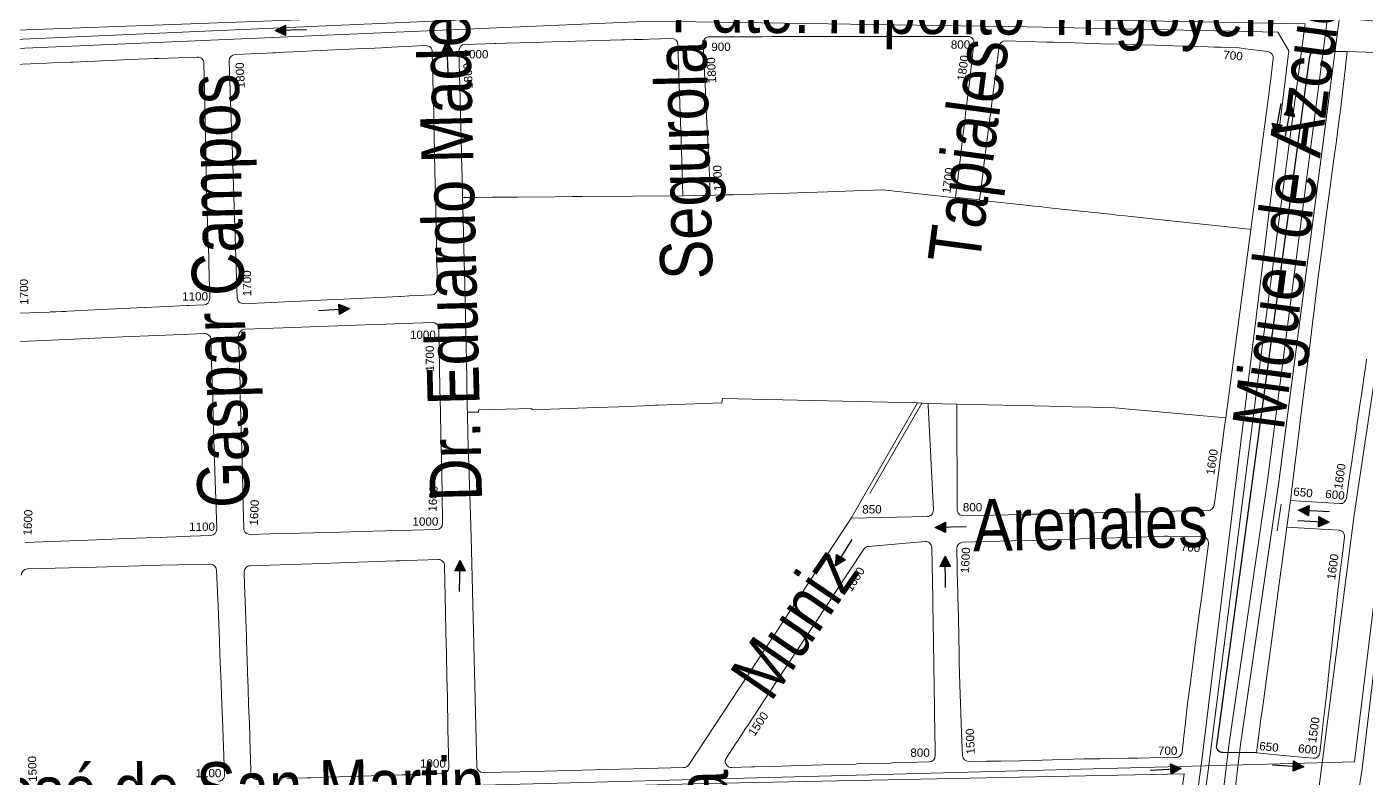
# Model space of a CAD drawing. Header units: millimetres. Extents: x 11558 to 23675, y 49449 to 61482.
# Drawn here: x 20028 to 20671, y 55144 to 55505 of the extents above; entities that cross this region are included whole.
import ezdxf

# ---------------------------------------------------------------- set-up
doc = ezdxf.new("R2010")
doc.units = ezdxf.units.MM
for name, color, linetype in [('0. plano base - nombres calles', 22, 'Continuous'), ('0. Plano Base - PLANO', 254, 'Continuous'), ('0. Plano base - sentido calles', 253, 'Continuous'), ('0. vias del tren', 252, 'VÍAS'), ('7. puesta en valor CC la lucila', 212, 'Continuous'), ('numeración', 7, 'Continuous')]:
    doc.layers.add(name, color=color, linetype=linetype)
for name, color, linetype, true_color in [('Linea 161 ida', 7, 'Continuous', 0xd16b6b), ('linea 161 vuelta', 7, 'Continuous', 0x9d070c), ('Linea 168 IDA', 7, 'Continuous', 0x1a1a1a), ('Linea 168 REGRESO', 7, 'Continuous', 0x330000), ('Linea 21 IDA Ramal G', 7, 'Continuous', 0x001861), ('Linea 29 IDA', 7, 'Continuous', 0xc7c700), ('Linea 29 REGRESO', 7, 'Continuous', 0x004285)]:
    doc.layers.add(name, color=color, linetype=linetype, true_color=true_color)
doc.layers.get('7. puesta en valor CC la lucila').off()
doc.styles.get("Standard").update_dxf_attribs({"font": 'arial.ttf'})
doc.linetypes.add('VÍAS', pattern='A,0.15,[130,ltypeshp.shx,S=0.25,R=0,X=0,Y=0],0.15', length=0.3)

# ---------------------------------------------------------------- blocks, each defined once
blk = doc.blocks.new('MANZANAS')
at = {"layer": '0. Plano Base - PLANO', "color": 0, "linetype": 'VÍAS', "lineweight": 5, "ltscale": 4}
for points in [[(5639680.81, 6180524.12), (5639783.34, 6180236.34), (5639844.87, 6180068.15), (5639892.99, 6179931.31), (5639970.55, 6179718.54), (5640012.4, 6179598.15), (5640038.53, 6179528.43), (5640070.38, 6179443.44), (5640105.27, 6179353.98), (5640144.14, 6179250.82), (5640190.13, 6179111.92), (5640244.32, 6178961.55), (5640284.62, 6178845.33), (5640304.02, 6178789.4), (5640342.62, 6178659.07), (5640375.23, 6178552.57), (5640410.32, 6178437.98), (5640438.99, 6178352.43), (5640472.05, 6178243.02), (5640490.07, 6178183.41), (5640511.79, 6178110.6), (5640554.7, 6177974.19), (5640598.99, 6177822.86), (5640632.34, 6177705.26)], [(5639686.05, 6180526.01), (5639788.58, 6180238.23), (5639850.11, 6180070.03), (5639898.23, 6179933.19), (5639975.79, 6179720.41), (5640017.63, 6179600.04), (5640043.74, 6179530.39), (5640075.58, 6179445.43), (5640110.46, 6179355.97), (5640149.39, 6179252.67), (5640195.39, 6179113.74), (5640249.57, 6178963.4), (5640289.88, 6178847.15), (5640309.32, 6178791.1), (5640347.95, 6178660.67), (5640380.56, 6178554.19), (5640415.62, 6178439.68), (5640444.29, 6178354.11), (5640477.38, 6178244.63), (5640495.4, 6178185.01), (5640517.11, 6178112.23), (5640560.03, 6177975.8), (5640604.34, 6177824.4), (5640637.7, 6177706.78)]]:
    blk.add_lwpolyline(points, dxfattribs=at)
at = {"layer": '0. Plano Base - PLANO', "color": 0, "linetype": 'Continuous', "lineweight": 5}
for points in [[(5639986, 6179792.26), (5639987, 6179789.38), (5639988.29, 6179785.68), (5639988.46, 6179785.2), (5639988.7, 6179784.5), (5639990.58, 6179779.11), (5639991.73, 6179775.79), (5639993.01, 6179772.12), (5639995.22, 6179765.78), (5639996.65, 6179761.68), (5639996.93, 6179760.87), (5639998.62, 6179756.01), (5639999.45, 6179753.64), (5640001.18, 6179748.66), (5640002.03, 6179746.21), (5640005.46, 6179736.38), (5640008.23, 6179728.42, -0.391853), (5640006.6, 6179724.69), (5639991.64, 6179718.15), (5639984.83, 6179715.17), (5639980.19, 6179727.67), (5639977.54, 6179734.8), (5639976.16, 6179738.52), (5639973.89, 6179744.63), (5639970.15, 6179754.71), (5639965.28, 6179767.81), (5639963.56, 6179772.44), (5639961.74, 6179777.34), (5639957.89, 6179787.73), (5639954.45, 6179796.98), (5639953.31, 6179800.06), (5639950.85, 6179806.71), (5639949.98, 6179809.05), (5639947.14, 6179816.71), (5639943.52, 6179826.48), (5639941.04, 6179833.38), (5639939.83, 6179836.74), (5639938.74, 6179839.8), (5639933.55, 6179854.25), (5639927.02, 6179872.42), (5639925.23, 6179877.38), (5639922.95, 6179883.75), (5639918.86, 6179895.12), (5639914.36, 6179906.82), (5639909.68, 6179919.01), (5639925.99, 6179926.84)], [(5639803.89, 6179624.85), (5639806.09, 6179674.96), (5639808.76, 6179676.18), (5639809.31, 6179675.24), (5639834.64, 6179631.93, -0.422554), (5639833.49, 6179627.79), (5639801.43, 6179610.24)], [(5639343.99, 6179618.15), (5639357.64, 6179625.96), (5639359.87, 6179627.24), (5639367.51, 6179631.61), (5639368.66, 6179632.27), (5639395.71, 6179647.78), (5639399.9, 6179650.18), (5639402.39, 6179651.61), (5639404.42, 6179652.75), (5639420.59, 6179661.84, -0.417776), (5639424.69, 6179660.67), (5639434.36, 6179642.96), (5639437.85, 6179636.58), (5639438.94, 6179634.58), (5639441.06, 6179630.7), (5639441.28, 6179630.31), (5639453.64, 6179607.67), (5639458.97, 6179597.93), (5639464.43, 6179588.35), (5639467.98, 6179582.14), (5639469.53, 6179579.3), (5639471.37, 6179575.95), (5639479.22, 6179561.69, -0.409632), (5639478.07, 6179557.63), (5639471.99, 6179554.17), (5639470.97, 6179553.57), (5639462.47, 6179548.67), (5639459.64, 6179547.03), (5639453.68, 6179543.59), (5639453.41, 6179543.43), (5639444.43, 6179538.2), (5639435.4, 6179532.94), (5639427.02, 6179528.06), (5639421.58, 6179524.89), (5639420.51, 6179524.27), (5639418.99, 6179523.4), (5639416.62, 6179522.03), (5639415.53, 6179521.4), (5639414.25, 6179520.67), (5639413.94, 6179520.49), (5639409.81, 6179518.12), (5639401.48, 6179513.33, -0.428953)], [(5639408.01, 6179501.53), (5639421.04, 6179509.03), (5639423.8, 6179510.61), (5639433.31, 6179516.09), (5639441.85, 6179521.01), (5639450.65, 6179526.07), (5639468.51, 6179536.35), (5639484.68, 6179545.66, -0.417883), (5639488.79, 6179544.52), (5639499.12, 6179526.05), (5639499.97, 6179524.53), (5639507.23, 6179511.54), (5639512.23, 6179502.6), (5639517.16, 6179493.79), (5639522, 6179485.12), (5639524.05, 6179481.45), (5639533.24, 6179465.02, -0.412045), (5639532.1, 6179460.95), (5639519.22, 6179453.63), (5639517.46, 6179452.62), (5639513.65, 6179450.46), (5639511.04, 6179448.97), (5639505.09, 6179445.59), (5639493.56, 6179439.03), (5639487.96, 6179435.84), (5639484.54, 6179433.9), (5639473.17, 6179427.43), (5639454.59, 6179416.86, -0.418745)], [(5639605.99, 6179367.31, -0.415497), (5639601.9, 6179368.47), (5639597.98, 6179375.54), (5639596.75, 6179377.75), (5639596.42, 6179378.35), (5639590.36, 6179389.1), (5639588.74, 6179391.96), (5639587.52, 6179394.14), (5639585.27, 6179398.12), (5639582.55, 6179402.94), (5639581.51, 6179404.78), (5639580.38, 6179406.79), (5639575.38, 6179415.65), (5639570.59, 6179424.15), (5639569.77, 6179425.6), (5639565.63, 6179432.94), (5639559.24, 6179444.26), (5639557.6, 6179447.17), (5639554.48, 6179452.7, -0.414522), (5639555.62, 6179456.79), (5639568.31, 6179463.93), (5639577.11, 6179468.88), (5639585.71, 6179473.72), (5639612.42, 6179488.74), (5639616.69, 6179491.15), (5639618.21, 6179492), (5639621.38, 6179493.79), (5639634.39, 6179501.11, -0.417855), (5639638.5, 6179499.93), (5639649.23, 6179480.29), (5639649.42, 6179479.95), (5639653.94, 6179471.68), (5639658.99, 6179462.44), (5639663.94, 6179453.38), (5639668.97, 6179444.18), (5639675.97, 6179431.35), (5639676.12, 6179431.08), (5639684.93, 6179414.96, -0.411083), (5639683.77, 6179410.9), (5639673.63, 6179405.22), (5639671.14, 6179403.82), (5639668.99, 6179402.62), (5639666.55, 6179401.25), (5639663.04, 6179399.28), (5639653.77, 6179394.09), (5639644.88, 6179389.11), (5639635.65, 6179383.94), (5639635.01, 6179383.58), (5639634.08, 6179383.05), (5639628.23, 6179379.78), (5639626.91, 6179379.04), (5639618.33, 6179374.23)], [(5639460.12, 6179402.06, -0.40962), (5639461.31, 6179406.09), (5639490.39, 6179422.2), (5639508.49, 6179432.22), (5639517.61, 6179437.27), (5639538.18, 6179448.65, -0.410235), (5639542.24, 6179447.52), (5639550.87, 6179432.42), (5639559.08, 6179418.02), (5639562.31, 6179412.35), (5639564.12, 6179409.18), (5639569.35, 6179400.01), (5639574.51, 6179390.97), (5639576.09, 6179388.19), (5639579.56, 6179382.12), (5639579.76, 6179381.76), (5639579.81, 6179381.67), (5639590.99, 6179362.08, -0.415475), (5639589.86, 6179357.98)]]:
    blk.add_lwpolyline(points, format="xyb", dxfattribs=at)
at = {"layer": '0. Plano Base - PLANO', "color": 0}
blk.add_lwpolyline([(5640026.21, 6179599.96), (5640011.82, 6179592.67, -0.451131), (5640007.64, 6179594.33), (5639894.75, 6179908.62, -0.380487), (5639896.24, 6179912.32), (5639909.68, 6179919.01)], format="xyb", dxfattribs=at)
at = {"layer": '0. Plano Base - PLANO', "color": 0, "linetype": 'Continuous', "lineweight": 5}
for points in [[(5639761.5, 6179847.81), (5639779.47, 6179856.48), (5639782.34, 6179857.86), (5639787.12, 6179860.17), (5639791.79, 6179862.42), (5639802.83, 6179867.75), (5639810.65, 6179871.52), (5639818.35, 6179875.23), (5639826.33, 6179879.08), (5639834.01, 6179882.79), (5639840.61, 6179885.97), (5639841.56, 6179886.43), (5639849.38, 6179890.21), (5639852.03, 6179891.48), (5639854.38, 6179892.61), (5639854.94, 6179892.88), (5639857.31, 6179894.03), (5639862.73, 6179896.64), (5639865.64, 6179897.67), (5639875.8, 6179901.4, -0.411913), (5639879.64, 6179899.64), (5639883.58, 6179889.16), (5639884.64, 6179886.22), (5639885.73, 6179883.21), (5639886.52, 6179881.03), (5639890.19, 6179870.87), (5639893.07, 6179862.9), (5639896.02, 6179854.76), (5639898.88, 6179846.83), (5639907.93, 6179821.81), (5639907.15, 6179821.5), (5639891.84, 6179815.54), (5639866.36, 6179805.6), (5639851.27, 6179799.72), (5639847.63, 6179798.3), (5639846.15, 6179797.73), (5639844.69, 6179797.16), (5639818.38, 6179786.9), (5639813.85, 6179785.13), (5639810.67, 6179783.9), (5639793.78, 6179777.31), (5639791.16, 6179776.29), (5639785.72, 6179774.17), (5639785.65, 6179774.36), (5639781.89, 6179784.58), (5639778.94, 6179792.6), (5639775.59, 6179801.68), (5639774.1, 6179805.75), (5639772.93, 6179808.92), (5639766.87, 6179825.38), (5639759.99, 6179844.07, -0.386145)], [(5639634.4, 6179784), (5639645.95, 6179790.03), (5639647.21, 6179790.69), (5639649.14, 6179791.69), (5639651.22, 6179792.78), (5639656.91, 6179795.74), (5639661.16, 6179797.96), (5639671.85, 6179803.53), (5639682.25, 6179808.95), (5639683.21, 6179809.46), (5639686.99, 6179811.43), (5639688.43, 6179812.18), (5639690.44, 6179813.22), (5639691.44, 6179813.74), (5639695.8, 6179816.02), (5639702.83, 6179819.68), (5639703.77, 6179820.18), (5639712.22, 6179824.58), (5639723.24, 6179830.32), (5639729.5, 6179833.59), (5639732.62, 6179835.21), (5639744.45, 6179841.38, -0.449764), (5639748.64, 6179839.78), (5639754.73, 6179823.65), (5639757.53, 6179816.22), (5639760.56, 6179808.18), (5639761.46, 6179805.8), (5639764.88, 6179796.74), (5639768.1, 6179788.19), (5639774.9, 6179770.17), (5639775, 6179769.93), (5639742.15, 6179757.14), (5639738.13, 6179754.86), (5639730.05, 6179750.27), (5639719.01, 6179744.01), (5639706.47, 6179736.91), (5639699.28, 6179732.91), (5639688.11, 6179726.71), (5639679.58, 6179721.97), (5639675.75, 6179719.85), (5639671.65, 6179717.57), (5639669.85, 6179716.57), (5639669.84, 6179716.59), (5639668.31, 6179719.23), (5639665.03, 6179724.88), (5639660.74, 6179732.28), (5639660.06, 6179733.47), (5639654.96, 6179742.26), (5639653.35, 6179745.05), (5639652.59, 6179746.36), (5639650.58, 6179749.82), (5639649.12, 6179752.35), (5639644.82, 6179759.76), (5639643.38, 6179762.25), (5639641.91, 6179764.78), (5639640.2, 6179767.74), (5639633.19, 6179779.84, -0.427332)], [(5639531.82, 6179726.58), (5639540.41, 6179731.36), (5639544.33, 6179733.54), (5639544.78, 6179733.79), (5639548.88, 6179736.06), (5639554.73, 6179739.32), (5639562.2, 6179743.47), (5639564.63, 6179744.83), (5639568.55, 6179747.01), (5639575.11, 6179750.65), (5639578.23, 6179752.39), (5639597.7, 6179763.21), (5639598.9, 6179763.88), (5639602.84, 6179766.07), (5639603.85, 6179766.63), (5639606.48, 6179768.09), (5639609.38, 6179769.71), (5639618.61, 6179774.84, -0.412778), (5639622.68, 6179773.68), (5639638.95, 6179744.76), (5639643.11, 6179737.36), (5639652.33, 6179720.96), (5639658.27, 6179710.4), (5639615.61, 6179687.77), (5639611.28, 6179685.46), (5639604.04, 6179681.62), (5639588.06, 6179673.15), (5639581.5, 6179669.67), (5639577.27, 6179667.42), (5639570.96, 6179664.08), (5639564.72, 6179660.76), (5639562.67, 6179664.47), (5639559.53, 6179670.17), (5639558.39, 6179672.24), (5639554.47, 6179679.33), (5639547.78, 6179691.46), (5639541.83, 6179702.25), (5639530.65, 6179722.51, -0.413222)], [(5639951.93, 6179692.61), (5639930.8, 6179681.05), (5639926.61, 6179678.75), (5639921.79, 6179676.12), (5639912.91, 6179671.25), (5639904.1, 6179666.43), (5639894.97, 6179661.44), (5639893.54, 6179660.66), (5639892.77, 6179660.24), (5639885.8, 6179656.42), (5639880.29, 6179653.41), (5639876.36, 6179651.25), (5639867.55, 6179646.43), (5639848.76, 6179636.15, -0.419937), (5639844.66, 6179637.39), (5639821.21, 6179682.29), (5639861.06, 6179701.84), (5639870.82, 6179706.63), (5639879.8, 6179711.02), (5639889.59, 6179715.8), (5639894.11, 6179717.64), (5639938.95, 6179735.98), (5639940.71, 6179731.11), (5639942.58, 6179725.95), (5639944.58, 6179720.43), (5639945.43, 6179718.06), (5639945.86, 6179716.87), (5639946.18, 6179715.99), (5639946.83, 6179714.19), (5639948.87, 6179708.56), (5639949.58, 6179706.58), (5639949.81, 6179705.96), (5639953.31, 6179696.26, -0.369807)], [(5639436.07, 6179671.32), (5639449.39, 6179679.05), (5639451.71, 6179680.4), (5639452.76, 6179681.01), (5639456.61, 6179683.24), (5639463.6, 6179687.3), (5639468.36, 6179690.06), (5639486.6, 6179700.65), (5639490.77, 6179703.07), (5639493.97, 6179704.92), (5639496.95, 6179706.65), (5639501.11, 6179709.07), (5639515.37, 6179717.35, -0.421505), (5639519.51, 6179716.19), (5639525.72, 6179704.85), (5639528.79, 6179699.24), (5639530.37, 6179696.36), (5639534.48, 6179688.85), (5639534.61, 6179688.62), (5639536.44, 6179685.26), (5639538.65, 6179681.23), (5639546.92, 6179666.14), (5639547.17, 6179665.68), (5639555.27, 6179650.89), (5639555.52, 6179650.43), (5639560.06, 6179642.14), (5639564.31, 6179634.38), (5639564.66, 6179633.75), (5639574.15, 6179616.41, -0.407017), (5639573.02, 6179612.38), (5639563.9, 6179607.09), (5639560.08, 6179604.87), (5639559.65, 6179604.62), (5639551.08, 6179599.65), (5639542.03, 6179594.4), (5639536.54, 6179591.21), (5639532.54, 6179588.89), (5639518.56, 6179580.79), (5639514.9, 6179578.66), (5639494.9, 6179567.06, -0.417867), (5639490.79, 6179568.18), (5639481.42, 6179584.8), (5639476.32, 6179593.85), (5639471.82, 6179601.84), (5639464.38, 6179615.03), (5639459.29, 6179624.08), (5639454.89, 6179631.89), (5639453.6, 6179634.18), (5639451.78, 6179637.4), (5639450.88, 6179638.99), (5639448.53, 6179643.17), (5639446.57, 6179646.65), (5639434.96, 6179667.25, -0.410509)], [(5639989.16, 6179702.95), (5640001.82, 6179708.63), (5640011.91, 6179713.16, -0.432788), (5640015.95, 6179711.48), (5640019.71, 6179701.44), (5640020.97, 6179698.09), (5640021.02, 6179697.95), (5640021.22, 6179697.41), (5640021.73, 6179696.05), (5640023.38, 6179691.66), (5640024.25, 6179689.34), (5640024.27, 6179689.29), (5640024.52, 6179688.62), (5640028.28, 6179678.67), (5640029.18, 6179676.29), (5640036.81, 6179656.71), (5640037.03, 6179656.15), (5640040.35, 6179647.62), (5640040.62, 6179646.94), (5640042.1, 6179643.06), (5640044.23, 6179637.5), (5640044.69, 6179636.29), (5640047.48, 6179629.06), (5640047.95, 6179627.85), (5640049.07, 6179624.94), (5640053.24, 6179614.1, -0.409109), (5640051.57, 6179610.24), (5640044.69, 6179607.45), (5640041.32, 6179606.09), (5640026.21, 6179599.96), (5640020.25, 6179616.57), (5640019.01, 6179620.04), (5640016.55, 6179626.9), (5640013.21, 6179636.19), (5640009.67, 6179646.05), (5640009.28, 6179647.14), (5640002.61, 6179665.66), (5639998.06, 6179678.26), (5639994.5, 6179688.12)], [(5639901.42, 6179533.81), (5639896.04, 6179543.2), (5639895.99, 6179543.29), (5639893.82, 6179547.07), (5639889.08, 6179555.4), (5639884.71, 6179563.09), (5639879.34, 6179572.91), (5639877.53, 6179576.23), (5639869.29, 6179591.3), (5639864.13, 6179600.72), (5639862.45, 6179603.79), (5639862.06, 6179604.5), (5639853.17, 6179620.7, -0.41354), (5639854.36, 6179624.77), (5639885.46, 6179641.91), (5639894.55, 6179647), (5639902.67, 6179651.53), (5639903.93, 6179652.24), (5639913.3, 6179657.47), (5639924.33, 6179663.64), (5639939.04, 6179671.92), (5639939.44, 6179672.14), (5639940.47, 6179672.66), (5639955.28, 6179680.14, -0.449211), (5639959.46, 6179678.49), (5639963.22, 6179668.17), (5639967.69, 6179655.92), (5639971.14, 6179646.46), (5639974.52, 6179637.18), (5639982, 6179616.64), (5639985.96, 6179605.77), (5639989.73, 6179595.87), (5639991.61, 6179590.98), (5639994.33, 6179583.88, -0.377217), (5639992.95, 6179580.17), (5639981.73, 6179574.13), (5639976.83, 6179571.49), (5639972.67, 6179569.25), (5639963.67, 6179564.41), (5639960.54, 6179562.72), (5639957.23, 6179560.94), (5639954.55, 6179559.49), (5639954.3, 6179559.36), (5639953.98, 6179559.18), (5639936.47, 6179549.4), (5639932.19, 6179547.02), (5639927.4, 6179544.35), (5639927.12, 6179544.19), (5639919.04, 6179539.89), (5639912.93, 6179536.64), (5639905.44, 6179532.65, -0.404955)], [(5639785.17, 6179466.83), (5639716.09, 6179428.65), (5639700.77, 6179420.29, -0.412892), (5639696.71, 6179421.47), (5639643.44, 6179518.05), (5639641.02, 6179522.44), (5639638.27, 6179527.33), (5639619.65, 6179560.5), (5639614.27, 6179570.36), (5639619.04, 6179572.77), (5639618.9, 6179573.18), (5639618.62, 6179573.98), (5639640.92, 6179586.25), (5639641.22, 6179585.61), (5639668.1, 6179600.86), (5639677.6, 6179606.25), (5639688.02, 6179612.16), (5639692.91, 6179614.94), (5639694.12, 6179615.62), (5639720.75, 6179630.73), (5639720.07, 6179632.65), (5639804.21, 6179674.07), (5639804.15, 6179672.78), (5639801.43, 6179610.24), (5639786.71, 6179469.15, -0.245206)], [(5639801.24, 6179480.43), (5639801.52, 6179483.13), (5639801.79, 6179485.7), (5639802.13, 6179488.98), (5639802.24, 6179490.04), (5639802.57, 6179493.26), (5639802.92, 6179496.6), (5639803.23, 6179499.54), (5639803.39, 6179501.11), (5639803.73, 6179504.3), (5639803.91, 6179506.02), (5639805.21, 6179518.55), (5639806.61, 6179531.89), (5639807.91, 6179544.36), (5639810.49, 6179569.06), (5639811.1, 6179575), (5639813.7, 6179599.86, -0.229415), (5639815.08, 6179602.08), (5639838.1, 6179616.67, -0.434807), (5639842.34, 6179615.56), (5639850.08, 6179601.23), (5639854.23, 6179593.53), (5639855.92, 6179590.41), (5639859.21, 6179584.32), (5639863.99, 6179575.46), (5639869.12, 6179565.96), (5639873.96, 6179556.99), (5639878.96, 6179547.72), (5639881.14, 6179543.69), (5639883.13, 6179539.99), (5639889.79, 6179527.66, -0.410559), (5639888.61, 6179523.61), (5639873.2, 6179515.04), (5639872.1, 6179514.44), (5639865.51, 6179510.77), (5639858.32, 6179506.77), (5639857.8, 6179506.48), (5639848.42, 6179501.27), (5639839.35, 6179496.22), (5639836.26, 6179494.51), (5639830.49, 6179491.29), (5639822.77, 6179487), (5639815.33, 6179482.87), (5639813.92, 6179482.08), (5639809.59, 6179479.67), (5639805.68, 6179477.5, -0.607021)], [(5639500.9, 6179556.41), (5639517.05, 6179565.53), (5639551.38, 6179584.91), (5639556.94, 6179588.05), (5639563.31, 6179591.65), (5639579.49, 6179600.78, -0.418618), (5639583.6, 6179599.61), (5639597.17, 6179574.71), (5639602.83, 6179564.31), (5639608.21, 6179554.44), (5639613.34, 6179545.04), (5639621.51, 6179530.04), (5639628.32, 6179517.54, -0.412617), (5639627.14, 6179513.48), (5639611.77, 6179504.99), (5639605.86, 6179501.73), (5639595.11, 6179495.79), (5639586.73, 6179491.17), (5639564.28, 6179478.77), (5639556.95, 6179474.72), (5639548.64, 6179470.14, -0.41472), (5639544.57, 6179471.32), (5639536.71, 6179485.6), (5639536.35, 6179486.25), (5639531.67, 6179494.77), (5639513.67, 6179527.24), (5639511.55, 6179531.06), (5639508.67, 6179536.25), (5639506.9, 6179539.44), (5639504.71, 6179543.39), (5639504.11, 6179544.47), (5639499.75, 6179552.34, -0.411973)]]:
    blk.add_lwpolyline(points, format="xyb", close=True, dxfattribs=at)
blk.add_lwpolyline([(5639907.93, 6179821.81), (5639938.95, 6179735.98), (5639894.11, 6179717.64), (5639889.59, 6179715.8), (5639879.8, 6179711.02), (5639870.82, 6179706.63), (5639861.06, 6179701.84), (5639821.21, 6179682.29), (5639808.76, 6179676.18), (5639806.09, 6179674.96), (5639804.21, 6179674.1), (5639804.21, 6179674.07), (5639720.07, 6179632.65), (5639720.75, 6179630.73), (5639694.12, 6179615.62), (5639692.91, 6179614.94), (5639688.02, 6179612.16), (5639677.6, 6179606.25), (5639668.1, 6179600.86), (5639641.22, 6179585.61), (5639640.92, 6179586.25), (5639618.62, 6179573.98), (5639618.9, 6179573.18), (5639619.04, 6179572.77), (5639614.27, 6179570.36), (5639613.47, 6179571.82), (5639606.2, 6179585.14), (5639584.41, 6179625.06), (5639582.49, 6179628.53), (5639566.8, 6179656.98), (5639564.72, 6179660.76), (5639570.96, 6179664.08), (5639577.27, 6179667.42), (5639581.5, 6179669.67), (5639588.06, 6179673.15), (5639604.04, 6179681.62), (5639611.28, 6179685.46), (5639615.61, 6179687.77), (5639658.27, 6179710.4), (5639666.55, 6179714.81), (5639668.96, 6179716.09), (5639669.85, 6179716.57), (5639671.65, 6179717.57), (5639675.75, 6179719.85), (5639679.58, 6179721.97), (5639688.11, 6179726.71), (5639699.28, 6179732.91), (5639706.47, 6179736.91), (5639719.01, 6179744.01), (5639730.05, 6179750.27), (5639738.13, 6179754.86), (5639742.15, 6179757.14), (5639775, 6179769.93), (5639774.9, 6179770.17), (5639785.65, 6179774.36), (5639785.72, 6179774.17), (5639791.16, 6179776.29), (5639793.78, 6179777.31), (5639810.67, 6179783.9), (5639813.85, 6179785.13), (5639818.38, 6179786.9), (5639844.69, 6179797.16), (5639846.15, 6179797.73), (5639847.63, 6179798.3), (5639851.27, 6179799.72), (5639866.36, 6179805.6), (5639891.84, 6179815.54), (5639907.15, 6179821.5)], close=True, dxfattribs=at)

msp = doc.modelspace()

# ---------------------------------------------------------------- hatches: boundary and pattern name
at = {"layer": '0. Plano base - sentido calles', "linetype": 'Continuous', "lineweight": 25, "ltscale": 2, "true_color": 0x1a1a1a}
h = msp.add_hatch(color=250, dxfattribs=at)
h.dxf.hatch_style = 1
h.paths.add_polyline_path([(20147.08, 55502.8), (20152.12, 55500.38), (20152.08, 55502.88)])
h.paths.add_polyline_path([(20147.08, 55502.8), (20152.08, 55502.88), (20152.04, 55505.38)])
h = msp.add_hatch(color=250, dxfattribs=at)
h.dxf.hatch_style = 1
h.paths.add_polyline_path([(20229.57, 55497.68), (20227.3, 55492.57), (20229.8, 55492.68)])
h.paths.add_polyline_path([(20229.57, 55497.68), (20229.8, 55492.68), (20232.3, 55492.8)])
h = msp.add_hatch(color=250, dxfattribs=at)
h.dxf.hatch_style = 1
h.paths.add_polyline_path([(20635.38, 55466.72), (20632.02, 55462.25), (20634.48, 55461.8)])
h.paths.add_polyline_path([(20635.38, 55466.72), (20634.48, 55461.8), (20636.93, 55461.35)])
h = msp.add_hatch(color=250, dxfattribs=at)
h.dxf.hatch_style = 1
h.paths.add_polyline_path([(20627.75, 55452.87), (20631.11, 55457.34), (20628.65, 55457.79)])
h.paths.add_polyline_path([(20627.75, 55452.87), (20628.65, 55457.79), (20626.19, 55458.24)])
h = msp.add_hatch(color=250, dxfattribs=at)
h.dxf.hatch_style = 1
h.paths.add_polyline_path([(20182.81, 55369.2), (20177.67, 55371.39), (20177.82, 55368.9)])
h.paths.add_polyline_path([(20182.81, 55369.2), (20177.82, 55368.9), (20177.97, 55366.4)])
h = msp.add_hatch(color=250, dxfattribs=at)
h.dxf.hatch_style = 1
h.paths.add_polyline_path([(20638.9, 55272.46), (20643.75, 55269.68), (20643.89, 55272.17)])
h.paths.add_polyline_path([(20638.9, 55272.46), (20643.89, 55272.17), (20644.03, 55274.67)])
h = msp.add_hatch(color=250, dxfattribs=at)
h.dxf.hatch_style = 1
h.paths.add_polyline_path([(20464.26, 55264.07), (20469.3, 55261.65), (20469.26, 55264.15)])
h.paths.add_polyline_path([(20464.26, 55264.07), (20469.26, 55264.15), (20469.22, 55266.65)])
h = msp.add_hatch(color=250, dxfattribs=at)
h.dxf.hatch_style = 1
h.paths.add_polyline_path([(20653.59, 55266.61), (20648.74, 55269.39), (20648.6, 55266.9)])
h.paths.add_polyline_path([(20653.59, 55266.61), (20648.6, 55266.9), (20648.46, 55264.4)])
h = msp.add_hatch(color=250, dxfattribs=at)
h.dxf.hatch_style = 1
h.paths.add_polyline_path([(20236.05, 55248.25), (20233.43, 55243.31), (20235.93, 55243.25)])
h.paths.add_polyline_path([(20236.05, 55248.25), (20235.93, 55243.25), (20238.43, 55243.19)])
h = msp.add_hatch(color=250, dxfattribs=at)
h.dxf.hatch_style = 1
h.paths.add_polyline_path([(20416.38, 55245.59), (20421.13, 55248.53), (20419.01, 55249.84)])
h.paths.add_polyline_path([(20416.38, 55245.59), (20419.01, 55249.84), (20416.88, 55251.16)])
h = msp.add_hatch(color=250, dxfattribs=at)
h.dxf.hatch_style = 1
h.paths.add_polyline_path([(20469.04, 55250.32), (20466.64, 55245.28), (20469.13, 55245.32)])
h.paths.add_polyline_path([(20469.04, 55250.32), (20469.13, 55245.32), (20471.63, 55245.37)])
h = msp.add_hatch(color=250, dxfattribs=at)
h.dxf.hatch_style = 1
h.paths.add_polyline_path([(20582.59, 55148.37), (20577.45, 55150.56), (20577.6, 55148.07)])
h.paths.add_polyline_path([(20582.59, 55148.37), (20577.6, 55148.07), (20577.75, 55145.57)])
h = msp.add_hatch(color=250, dxfattribs=at)
h.dxf.hatch_style = 1
h.paths.add_polyline_path([(20641.41, 55149.16), (20636.57, 55151.96), (20636.42, 55149.46)])
h.paths.add_polyline_path([(20641.41, 55149.16), (20636.42, 55149.46), (20636.27, 55146.97)])

# ---------------------------------------------------------------- linework, layer by layer
at = {"layer": '0. Plano Base - PLANO', "color": 28, "lineweight": 5, "true_color": 0x0d0d0d}
for points in [[(20628.71, 55262.51), (20630.5, 55275.35)], [(20633.27, 55264.26), (20635.06, 55277.1)], [(20633.27, 55264.26), (20635.06, 55277.1)]]:
    msp.add_lwpolyline(points, dxfattribs=at)
at = {"layer": '0. Plano base - sentido calles', "color": 250, "linetype": 'Continuous', "lineweight": 25, "ltscale": 2, "true_color": 0x1a1a1a}
for points in [[(20162.08, 55503.05), (20147.08, 55502.8), (20152.04, 55505.38), (20152.12, 55500.38), (20147.08, 55502.8)], [(20230.27, 55482.69), (20229.57, 55497.68), (20232.3, 55492.8), (20227.3, 55492.57), (20229.57, 55497.68)], [(20630.46, 55467.62), (20627.75, 55452.87), (20626.19, 55458.24), (20631.11, 55457.34), (20627.75, 55452.87)], [(20632.67, 55451.97), (20635.38, 55466.72), (20636.93, 55461.35), (20632.02, 55462.25), (20635.38, 55466.72)], [(20167.84, 55368.3), (20182.81, 55369.2), (20177.97, 55366.4), (20177.67, 55371.39), (20182.81, 55369.2)], [(20653.87, 55271.61), (20638.9, 55272.46), (20644.03, 55274.67), (20643.75, 55269.68), (20638.9, 55272.46)], [(20479.26, 55264.32), (20464.26, 55264.07), (20469.22, 55266.65), (20469.3, 55261.65), (20464.26, 55264.07)], [(20638.61, 55267.47), (20653.59, 55266.61), (20648.46, 55264.4), (20648.74, 55269.39), (20653.59, 55266.61)], [(20424.26, 55258.35), (20416.38, 55245.59), (20416.88, 55251.16), (20421.13, 55248.53), (20416.38, 55245.59)], [(20235.68, 55233.25), (20236.05, 55248.25), (20238.43, 55243.19), (20233.43, 55243.31), (20236.05, 55248.25)], [(20469.32, 55235.33), (20469.04, 55250.32), (20471.63, 55245.37), (20466.64, 55245.28), (20469.04, 55250.32)], [(20567.62, 55147.47), (20582.59, 55148.37), (20577.75, 55145.57), (20577.45, 55150.56), (20582.59, 55148.37)], [(20626.44, 55150.07), (20641.41, 55149.16), (20636.27, 55146.97), (20636.57, 55151.96), (20641.41, 55149.16)]]:
    msp.add_lwpolyline(points, dxfattribs=at)
at = {"layer": '0. vias del tren', "color": 252, "lineweight": 13, "ltscale": 5}
for points in [[(20738.23, 56135.11), (20696.54, 55832.46), (20673.6, 55654.85), (20653.21, 55511.24), (20623.94, 55286.67), (20605.58, 55160.55), (20596.62, 55086.64), (20585.7, 54996.53), (20575.42, 54901.06), (20562.35, 54791.59), (20539.12, 54647.13), (20517.89, 54488.71), (20500.07, 54367), (20491.5, 54308.43), (20465.66, 54174.98), (20445.5, 54065.43), (20423.81, 53947.58), (20409.81, 53858.44), (20388.71, 53746.11), (20377.21, 53684.91), (20362.92, 53610.29), (20338.11, 53469.45), (20307.65, 53314.74), (20283.02, 53195.01)], [(20743.75, 56134.37), (20702.05, 55831.73), (20679.11, 55654.11), (20658.72, 55510.49), (20629.45, 55285.91), (20611.09, 55159.81), (20602.15, 55085.97), (20591.23, 54995.89), (20580.95, 54900.43), (20567.86, 54790.82), (20544.63, 54646.32), (20523.4, 54487.94), (20505.58, 54366.2), (20496.98, 54307.5), (20471.13, 54173.94), (20450.98, 54064.43), (20429.3, 53946.64), (20415.29, 53857.49), (20394.18, 53745.09), (20382.68, 53683.87), (20368.39, 53609.28), (20343.58, 53468.43), (20313.1, 53313.64), (20288.47, 53193.89)]]:
    msp.add_lwpolyline(points, dxfattribs=at)
at = {"layer": 'Linea 161 ida', "lineweight": 15}
msp.add_lwpolyline([(20019.37, 55493.89), (20327.97, 55507.15), (20508.49, 55504.57), (20628.92, 55501.96), (20634.23, 55492.92), (20592.39, 55152.36), (20562.83, 54930.07), (20547.5, 54813.47), (20522.29, 54647.02), (20503.31, 54626.42), (20493.68, 54580.79), (20509.72, 54548.57), (20495.87, 54440.99), (20475.6, 54326.02), (20452.74, 54205.94), (19628.78, 54187.07)], dxfattribs=at)
at = {"layer": 'linea 161 vuelta', "lineweight": 15}
msp.add_lwpolyline([(20013.12, 55131.85), (20354.35, 55141.12), (20583.9, 55145.83), (20538.49, 54809.74), (20364.79, 54688.66), (20373.64, 54435.33), (20365.61, 54321.32), (20346.65, 54088.05), (19611.42, 54073.56)], dxfattribs=at)
at = {"layer": 'Linea 168 IDA', "lineweight": 15}
msp.add_lwpolyline([(20802.45, 56139.06), (20776.13, 55948.55), (20759.69, 55833.4), (20740.96, 55711.43), (20729.79, 55641.6), (20718.33, 55573.74), (20706.75, 55504.58), (20643.32, 55510.18), (20326.93, 55516.19), (20163.37, 55508.06), (19948.21, 55500.25), (19718.27, 55489.7), (19717.78, 55481.46), (19698.13, 55338.05), (19687.29, 55195.33), (19662.5, 54759.44), (19648, 54524.15), (19636.42, 54302.88), (19629.27, 54238.22), (19604.59, 53997.04), (19591.34, 53851.26), (19567.85, 53617.24), (19567.94, 53603.73), (19539.11, 53324.02)], dxfattribs=at)
at = {"layer": 'Linea 168 REGRESO', "lineweight": 15}
msp.add_lwpolyline([(19714.21, 55126.09), (20665.84, 55151.47), (20679.7, 55265.44), (20678.8, 55279.65), (20718.48, 55500.69), (20748.34, 55670.49), (20773.88, 55830.6), (20800.79, 55985.68), (20825.9, 56150.45)], dxfattribs=at)
at = {"layer": 'Linea 21 IDA Ramal G', "lineweight": 15}
msp.add_lwpolyline([(19622.95, 53952.26), (20411.33, 53972.28), (20470.78, 54275.39), (20494.77, 54407.29), (20513.17, 54549.42), (20496.95, 54581.51), (20505.09, 54623.89), (20525.52, 54644.72), (20544.92, 54759.6), (20570.29, 54957.7), (20595.5, 55147.39), (20621.65, 55352.1), (20642.15, 55506), (20328.39, 55511.93), (19744.84, 55486.31), (19754.73, 55639.59), (19754.32, 55654.77), (19762.07, 55774.32), (19763.11, 55794.19), (19772.61, 55942.01), (19778.52, 56030.41), (19782.19, 56099.71)], dxfattribs=at)
at = {"layer": 'Linea 29 IDA', "lineweight": 15}
msp.add_lwpolyline([(21019.98, 56597.26), (20869.64, 56593.55), (20799.67, 56162.85), (20767.05, 55916.18), (20754.35, 55824.42), (20730.16, 55668.86), (20693.21, 55453.62), (20665.68, 55270.22), (20635.65, 55038.02), (20603.52, 54811.51), (20579.12, 54649.56), (20554.5, 54486.06), (20510.44, 54207.18), (20483.1, 53975.77), (20436.04, 53459.58), (20433.08, 53392.34), (20431.06, 53381.34), (20424.24, 53211.15)], dxfattribs=at)
at = {"layer": 'Linea 29 REGRESO', "lineweight": 15}
msp.add_lwpolyline([(20615.85, 54788.05), (20635.63, 54924.9), (20647.8, 55010.72), (20669.48, 55148.14), (20683.64, 55266.79), (20681.97, 55280.14), (20716.98, 55471.18), (20731.86, 55550.84), (20753.96, 55677.72), (20778.22, 55830.43), (20807.91, 55997.79), (20829.77, 56138.47)], dxfattribs=at)

# ---------------------------------------------------------------- block references
at = {"layer": '0. Plano Base - PLANO', "color": 28, "lineweight": 5, "true_color": 0x0d0d0d, "rotation": 332.5463477508169}
msp.add_blockref('MANZANAS', (-7833237.48, -2828296.13), dxfattribs=at)
at = {"layer": '7. puesta en valor CC la lucila', "color": 250, "lineweight": 30, "rotation": 332.5463477508169}
msp.add_blockref('MANZANAS', (-7833237.48, -2828296.13), dxfattribs=at)

# ---------------------------------------------------------------- texts
at = {"layer": '0. plano base - nombres calles', "color": 250, "lineweight": 15, "true_color": 0x1a1a1a, "char_height": 25, "attachment_point": 1}
for s, insert, rotation in [('{\\fArial Narrow|b0|i0|c0|p34;Miguel de Azcuenaga}', (20606.94, 55313.5), 82.3886), ('{\\fArial Narrow|b0|i0|c0|p34;Dr. Eduardo Madero}', (20221.58, 55276.31), 91.4748), ('{\\fArial Narrow|b0|i0|c0|p34;Pdte. Hipólito Yrigoyen}', (20337.44, 55526.96), 359.58767), ('{\\fArial Narrow|b0|i0|c0|p34;Segurola}', (20332.36, 55382.78), 91.4748), ('{\\fArial Narrow|b0|i0|c0|p34;Tapiales}', (20460.64, 55392.86), 82.3886), ('{\\fArial Narrow|b0|i0|c0|p34;Gaspar Campos}', (20109.92, 55273.12), 91.4748), ('{\\fArial Narrow|b0|i0|c0|p34;Arenales}', (20482.09, 55277.64), 1.08363), ('{\\fArial Narrow|b0|i0|c0|p34;Muniz}', (20364.67, 55193.89), 55.6263), ('{\\fArial Narrow|b0|i0|c0|p34;Gral. José de San Martin}', (19930.68, 55147.79), 1.08363), ('{\\fArial Narrow|b0|i0|c0|p34;Segurola}', (20342.45, 55032.63), 91.37936)]:
    msp.add_mtext_dynamic_manual_height_columns(s, width=329.255, gutter_width=12.5, heights=[0], dxfattribs=dict(at, insert=insert, rotation=rotation))
at = {"layer": 'numeración', "color": 251, "true_color": 0x606162, "char_height": 4, "attachment_point": 1}
for s, insert, rotation in [('900', (20356.68, 55496.89), 0.32563), ('800', (20471.79, 55497.97), 0.32563), ('1800', (20474.78, 55478.85), 82.2326), ('700', (20602.97, 55493.1), 355.32661), ('1800', (20128.54, 55474.91), 92.69659), ('1800', (20238.05, 55474.66), 92.69659), ('1800', (20355.1, 55477.34), 92.69659), ('1700', (20358.05, 55425.56), 92.69659), ('1700', (20467.58, 55424.82), 82.2326), ('1700', (20131.63, 55375.12), 90.68384), ('1700', (20024.41, 55370.98), 90.68384), ('1700', (20219.51, 55338.98), 90.68384), ('1600', (20594.46, 55289.69), 81.81096), ('1600', (20655.91, 55282.75), 81.81096), ('1600', (20220.63, 55271.77), 87.21168), ('650', (20636.66, 55283.41), 353.92851), ('600', (20652.03, 55282.29), 353.92851), ('1600', (20025.92, 55260.33), 87.21168), ('1600', (20134.72, 55265.1), 87.21168), ('850', (20429.23, 55274.77), 0.32563), ('800', (20477.58, 55275.78), 0.32563), ('1600', (20476.53, 55242.22), 87.21168), ('700', (20582.57, 55256.89), 355.32661), ('1600', (20652.5, 55239.34), 81.81096), ('1600', (20420.65, 55235.11), 57.22399), ('1500', (20374.14, 55165.7), 55.99344), ('1500', (20643.38, 55160.99), 81.81096), ('1500', (20479.36, 55155.01), 92.21232), ('800', (20452.35, 55157.92), 0.32563), ('700', (20571.37, 55158.89), 359.88096), ('650', (20620.28, 55161.21), 353.92851), ('600', (20639, 55160.07), 353.92851), ('1500', (20028.64, 55141.82), 92.21232)]:
    msp.add_mtext_dynamic_manual_height_columns(s, width=16.0314, gutter_width=12.5, heights=[0], dxfattribs=dict(at, insert=insert, rotation=rotation))
for s, insert in [('1000', (20237.15, 55493.36)), ('1100', (20102.38, 55377.06)), ('1000', (20211.86, 55358.62)), ('1100', (20105.73, 55266.45)), ('1000', (20213.09, 55268.95)), ('1000', (20216.68, 55152.73)), ('1100', (20108.8, 55148.11))]:
    msp.add_mtext_dynamic_manual_height_columns(s, width=16.0314, gutter_width=12.5, heights=[0], dxfattribs=dict(at, insert=insert))

doc.saveas('drawing.dxf')
